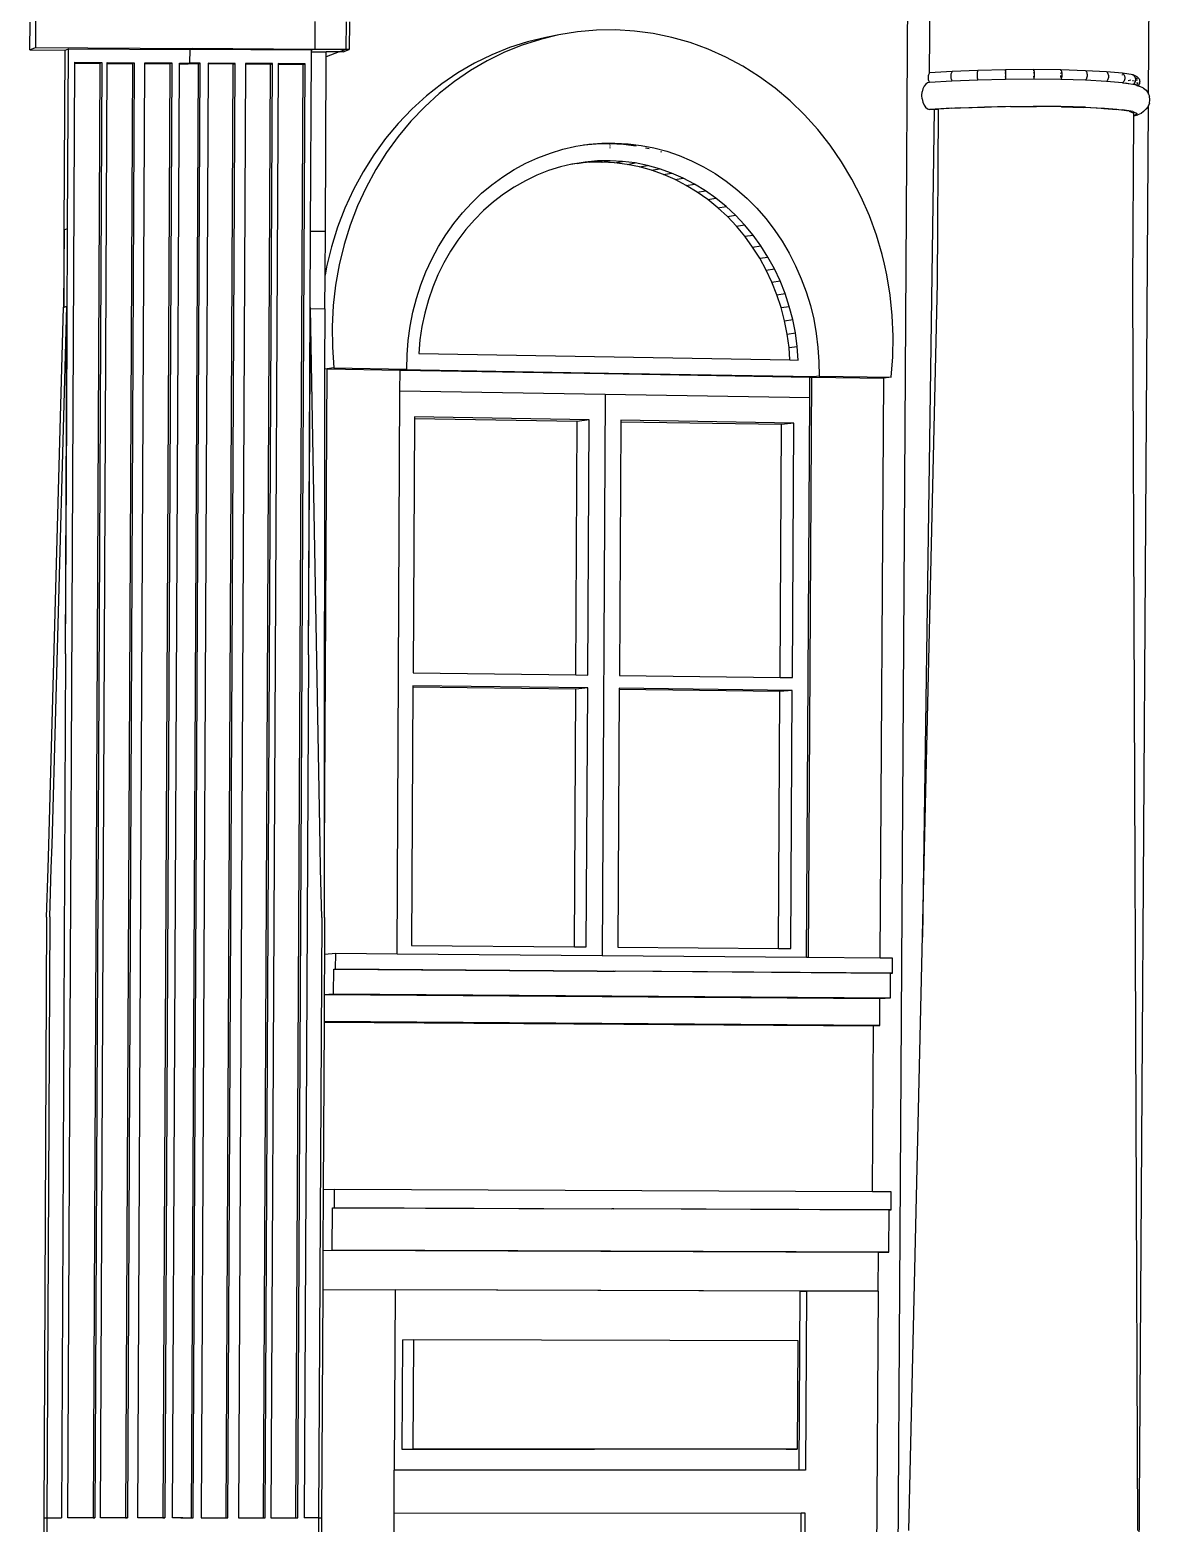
# Model space of a CAD drawing. Extents: x -106 to 80, y -44 to 65.
# Drawn here: x 34.48 to 48.5, y 6.92 to 25.62 of the extents above; entities that cross this region are included whole.
import ezdxf

# ---------------------------------------------------------------- set-up
doc = ezdxf.new("R2010")
doc.units = 0
doc.layers.get('0').update_dxf_attribs({"linetype": 'CONTINUOUS'})

msp = doc.modelspace()

# ---------------------------------------------------------------- linework, layer by layer
for p, q in [((45.478, 28.479), (45.293, -2.1)), ((48.48, 24.817), (48.501, 27.982)), ((45.74, 25.082), (45.751, 26.87)), ((34.48, 25.371), (34.482, 25.719)), ((34.55, 25.749), (34.549, 25.4)), ((38.047, 25.725), (38.045, 25.38)), ((38.438, 25.723), (38.436, 25.378)), ((38.479, 25.723), (38.477, 25.374)), ((40.708, 25.472), (40.481, 25.399)), ((40.871, 25.502), (40.643, 25.429)), ((40.939, 25.527), (40.708, 25.472)), ((41.102, 25.558), (40.871, 25.502)), ((41.102, 25.558), (40.939, 25.527)), ((41.336, 25.596), (41.102, 25.558)), ((41.573, 25.617), (41.336, 25.596)), ((41.81, 25.621), (41.573, 25.617)), ((42.047, 25.607), (41.81, 25.621)), ((42.282, 25.575), (42.047, 25.607)), ((42.516, 25.527), (42.282, 25.575)), ((42.745, 25.461), (42.516, 25.527)), ((42.971, 25.379), (42.745, 25.461)), ((34.48, 25.371), (34.549, 25.4)), ((34.48, 25.371), (34.922, 25.368)), ((34.549, 25.4), (36.514, 25.387)), ((34.911, 23.118), (34.922, 25.368)), ((34.922, 25.368), (34.962, 25.385)), ((34.952, 23.133), (34.962, 25.385)), ((34.962, 25.385), (36.484, 25.375)), ((36.483, 25.205), (36.484, 25.375)), ((36.484, 25.375), (36.514, 25.387)), ((38.005, 25.365), (36.484, 25.375)), ((38.035, 25.377), (36.514, 25.387)), ((37.993, 23.101), (38.004, 25.348)), ((38.004, 25.348), (38.005, 25.365)), ((38.004, 25.348), (38.189, 25.346)), ((38.035, 25.377), (38.005, 25.365)), ((38.045, 25.38), (38.035, 25.377)), ((38.427, 25.374), (38.035, 25.377)), ((38.045, 25.38), (38.436, 25.378)), ((38.178, 23.1), (38.189, 25.282)), ((38.189, 25.282), (38.189, 25.346)), ((38.352, 25.345), (38.189, 25.346)), ((38.352, 25.345), (38.189, 25.282)), ((38.352, 25.345), (38.427, 25.374)), ((38.402, 25.345), (38.352, 25.345)), ((38.402, 25.345), (38.477, 25.374)), ((38.436, 25.378), (38.427, 25.374)), ((38.477, 25.374), (38.427, 25.374)), ((40.26, 25.31), (40.044, 25.204)), ((40.421, 25.34), (40.205, 25.234)), ((40.481, 25.399), (40.26, 25.31)), ((40.643, 25.429), (40.421, 25.34)), ((43.19, 25.28), (42.971, 25.379)), ((43.404, 25.165), (43.19, 25.28)), ((34.956, 6.985), (35.041, 25.205)), ((35.041, 25.215), (35.379, 25.213)), ((35.041, 25.205), (35.041, 25.215)), ((35.041, 25.205), (35.356, 25.203)), ((35.356, 25.203), (35.27, 6.985)), ((35.379, 25.213), (35.293, 6.985)), ((35.356, 25.203), (35.379, 25.213)), ((35.363, 6.985), (35.449, 25.202)), ((35.449, 25.212), (35.787, 25.21)), ((35.449, 25.202), (35.449, 25.212)), ((35.449, 25.202), (35.764, 25.2)), ((35.764, 25.2), (35.677, 6.985)), ((35.787, 25.21), (35.7, 6.985)), ((35.764, 25.2), (35.787, 25.21)), ((35.83, 6.985), (35.918, 25.199)), ((35.918, 25.209), (36.256, 25.207)), ((35.918, 25.199), (35.918, 25.209)), ((35.918, 25.199), (36.232, 25.197)), ((36.232, 25.197), (36.144, 6.985)), ((36.256, 25.207), (36.168, 6.985)), ((36.232, 25.197), (36.256, 25.207)), ((36.265, 6.985), (36.353, 25.197)), ((36.353, 25.206), (36.483, 25.205)), ((36.353, 25.197), (36.353, 25.206)), ((36.353, 25.197), (36.46, 25.196)), ((36.46, 25.196), (36.483, 25.205)), ((36.589, 25.195), (36.46, 25.196)), ((36.613, 25.205), (36.483, 25.205)), ((36.501, 6.985), (36.589, 25.195)), ((36.524, 6.985), (36.613, 25.205)), ((36.589, 25.195), (36.613, 25.205)), ((36.711, 25.194), (36.622, 6.985)), ((37.049, 25.202), (36.711, 25.204)), ((36.711, 25.204), (36.711, 25.194)), ((37.025, 25.192), (36.711, 25.194)), ((36.935, 6.985), (37.025, 25.192)), ((36.959, 6.985), (37.049, 25.202)), ((37.025, 25.192), (37.049, 25.202)), ((37.179, 25.191), (37.089, 6.986)), ((37.517, 25.199), (37.179, 25.201)), ((37.179, 25.201), (37.179, 25.191)), ((37.493, 25.189), (37.179, 25.191)), ((37.402, 6.986), (37.493, 25.189)), ((37.426, 6.985), (37.517, 25.199)), ((37.493, 25.189), (37.517, 25.199)), ((37.587, 25.188), (37.496, 6.986)), ((37.925, 25.196), (37.587, 25.198)), ((37.587, 25.198), (37.587, 25.188)), ((37.9, 25.186), (37.587, 25.188)), ((37.808, 6.986), (37.9, 25.186)), ((37.833, 6.985), (37.925, 25.196)), ((37.9, 25.186), (37.925, 25.196)), ((39.835, 25.082), (39.635, 24.946)), ((39.996, 25.112), (39.795, 24.975)), ((40.044, 25.204), (39.835, 25.082)), ((40.205, 25.234), (39.996, 25.112)), ((43.61, 25.035), (43.404, 25.165)), ((45.73, 25.067), (45.727, 25.058)), ((45.735, 25.076), (45.73, 25.067)), ((45.74, 25.082), (45.735, 25.076)), ((46.022, 25.1), (45.74, 25.082)), ((46.008, 25.065), (46.007, 25.053)), ((46.01, 25.075), (46.008, 25.065)), ((46.014, 25.085), (46.01, 25.075)), ((46.018, 25.093), (46.014, 25.085)), ((46.022, 25.1), (46.018, 25.093)), ((46.345, 25.113), (46.022, 25.1)), ((46.336, 25.067), (46.335, 25.055)), ((46.337, 25.078), (46.336, 25.067)), ((46.338, 25.089), (46.337, 25.078)), ((46.34, 25.098), (46.338, 25.089)), ((46.342, 25.106), (46.34, 25.098)), ((46.345, 25.113), (46.342, 25.106)), ((46.692, 25.121), (46.345, 25.113)), ((46.345, 25.106), (46.345, 25.113)), ((46.69, 25.086), (46.689, 25.075)), ((46.689, 25.075), (46.689, 25.063)), ((46.689, 25.063), (46.689, 25.051)), ((46.691, 25.106), (46.69, 25.097)), ((46.69, 25.097), (46.69, 25.086)), ((46.692, 25.121), (46.691, 25.114)), ((46.691, 25.114), (46.691, 25.106)), ((47.045, 25.123), (46.692, 25.121)), ((46.692, 25.106), (46.692, 25.121)), ((46.692, 25.075), (46.692, 25.086)), ((47.044, 25.077), (47.044, 25.088)), ((47.385, 25.12), (47.045, 25.123)), ((47.045, 25.123), (47.046, 25.116)), ((47.045, 25.108), (47.045, 25.123)), ((47.046, 25.116), (47.047, 25.108)), ((47.047, 25.108), (47.048, 25.099)), ((47.048, 25.099), (47.049, 25.088)), ((47.049, 25.088), (47.049, 25.077)), ((47.049, 25.077), (47.049, 25.065)), ((47.049, 25.065), (47.049, 25.053)), ((47.384, 25.113), (47.385, 25.12)), ((47.384, 25.073), (47.384, 25.085)), ((47.694, 25.11), (47.385, 25.12)), ((47.385, 25.12), (47.388, 25.113)), ((47.388, 25.113), (47.391, 25.105)), ((47.391, 25.105), (47.393, 25.095)), ((47.393, 25.095), (47.395, 25.085)), ((47.395, 25.085), (47.396, 25.073)), ((47.396, 25.073), (47.396, 25.061)), ((47.956, 25.096), (47.694, 25.11)), ((47.694, 25.11), (47.699, 25.104)), ((47.699, 25.104), (47.703, 25.096)), ((47.703, 25.096), (47.707, 25.086)), ((47.707, 25.086), (47.709, 25.075)), ((47.709, 25.075), (47.711, 25.064)), ((47.711, 25.064), (47.711, 25.052)), ((48.157, 25.078), (47.956, 25.096)), ((47.956, 25.096), (47.962, 25.09)), ((47.962, 25.09), (47.968, 25.081)), ((47.968, 25.081), (47.973, 25.072)), ((47.973, 25.072), (47.976, 25.061)), ((48.287, 25.056), (48.157, 25.078)), ((48.157, 25.078), (48.165, 25.071)), ((48.157, 25.055), (48.157, 25.064)), ((48.165, 25.071), (48.171, 25.063)), ((48.171, 25.063), (48.177, 25.053)), ((39.635, 24.946), (39.443, 24.794)), ((39.795, 24.975), (39.603, 24.823)), ((43.807, 24.89), (43.61, 25.035)), ((43.995, 24.731), (43.807, 24.89)), ((45.657, 24.884), (45.647, 24.844)), ((45.672, 24.918), (45.657, 24.884)), ((45.692, 24.943), (45.672, 24.918)), ((45.715, 24.958), (45.692, 24.943)), ((45.74, 24.962), (45.715, 24.958)), ((45.722, 25.036), (45.721, 25.024)), ((45.721, 25.024), (45.722, 25.012)), ((45.724, 25.047), (45.722, 25.036)), ((45.722, 25.012), (45.723, 25)), ((45.723, 25), (45.726, 24.989)), ((45.727, 25.058), (45.724, 25.047)), ((45.726, 24.989), (45.73, 24.979)), ((45.73, 24.979), (45.734, 24.97)), ((45.734, 24.97), (45.74, 24.962)), ((46.021, 24.979), (45.74, 24.962)), ((46.007, 25.053), (46.006, 25.041)), ((46.006, 25.041), (46.006, 25.029)), ((46.006, 25.029), (46.008, 25.018)), ((46.008, 25.018), (46.01, 25.007)), ((46.01, 25.007), (46.013, 24.996)), ((46.013, 24.996), (46.017, 24.987)), ((46.017, 24.987), (46.021, 24.979)), ((46.344, 24.992), (46.021, 24.979)), ((46.335, 25.055), (46.336, 25.043)), ((46.336, 25.043), (46.336, 25.031)), ((46.336, 25.031), (46.338, 25.02)), ((46.338, 25.02), (46.339, 25.009)), ((46.339, 25.009), (46.342, 25)), ((46.342, 25), (46.344, 24.992)), ((46.691, 25), (46.344, 24.992)), ((46.689, 25.051), (46.689, 25.039)), ((46.689, 25.039), (46.69, 25.028)), ((46.69, 25.028), (46.69, 25.017)), ((46.69, 25.017), (46.691, 25.008)), ((46.691, 25.028), (46.691, 25.039)), ((46.691, 25), (46.691, 25.008)), ((46.691, 25.008), (46.691, 25)), ((47.044, 25.002), (46.691, 25)), ((47.044, 25.03), (47.044, 25.041)), ((47.044, 25.002), (47.044, 25.01)), ((47.045, 25.01), (47.044, 25.002)), ((47.384, 24.999), (47.044, 25.002)), ((47.047, 25.02), (47.045, 25.01)), ((47.048, 25.03), (47.047, 25.02)), ((47.049, 25.053), (47.048, 25.041)), ((47.048, 25.041), (47.048, 25.03)), ((47.384, 25.026), (47.384, 25.05)), ((47.384, 24.999), (47.384, 25.007)), ((47.387, 25.007), (47.384, 24.999)), ((47.693, 24.99), (47.384, 24.999)), ((47.39, 25.016), (47.387, 25.007)), ((47.393, 25.026), (47.39, 25.016)), ((47.394, 25.038), (47.393, 25.026)), ((47.396, 25.049), (47.394, 25.038)), ((47.396, 25.061), (47.396, 25.049)), ((47.698, 24.998), (47.693, 24.99)), ((47.955, 24.976), (47.693, 24.99)), ((47.703, 25.007), (47.698, 24.998)), ((47.706, 25.017), (47.703, 25.007)), ((47.709, 25.028), (47.706, 25.017)), ((47.711, 25.04), (47.709, 25.028)), ((47.711, 25.052), (47.711, 25.04)), ((47.962, 24.984), (47.955, 24.976)), ((48.156, 24.957), (47.955, 24.976)), ((47.967, 24.993), (47.962, 24.984)), ((47.972, 25.003), (47.967, 24.993)), ((47.976, 25.014), (47.972, 25.003)), ((47.976, 25.061), (47.978, 25.05)), ((47.978, 25.026), (47.976, 25.014)), ((47.978, 25.05), (47.979, 25.038)), ((47.979, 25.038), (47.978, 25.026)), ((48.164, 24.965), (48.156, 24.957)), ((48.156, 24.957), (48.192, 24.953)), ((48.171, 24.974), (48.164, 24.965)), ((48.176, 24.984), (48.171, 24.974)), ((48.181, 24.995), (48.176, 24.984)), ((48.177, 25.053), (48.181, 25.042)), ((48.181, 25.042), (48.183, 25.031)), ((48.183, 25.007), (48.181, 24.995)), ((48.183, 25.031), (48.184, 25.019)), ((48.184, 25.019), (48.183, 25.007)), ((48.206, 24.951), (48.192, 24.953)), ((48.206, 24.958), (48.206, 24.951)), ((48.231, 24.947), (48.206, 24.951)), ((48.227, 24.988), (48.258, 24.995)), ((48.228, 24.954), (48.231, 24.947)), ((48.286, 24.938), (48.231, 24.947)), ((48.286, 24.938), (48.286, 24.945)), ((48.288, 24.937), (48.286, 24.938)), ((48.287, 25.056), (48.296, 25.049)), ((48.287, 25.051), (48.287, 25.056)), ((48.34, 25.032), (48.287, 25.056)), ((48.287, 24.978), (48.287, 24.99)), ((48.295, 24.943), (48.288, 24.937)), ((48.311, 24.934), (48.288, 24.937)), ((48.302, 24.952), (48.295, 24.943)), ((48.296, 25.049), (48.303, 25.041)), ((48.309, 24.962), (48.302, 24.952)), ((48.303, 25.041), (48.309, 25.031)), ((48.309, 25.031), (48.313, 25.02)), ((48.312, 24.97), (48.309, 24.962)), ((48.311, 24.934), (48.311, 24.948)), ((48.326, 24.931), (48.311, 24.934)), ((48.312, 24.973), (48.312, 24.986)), ((48.313, 24.973), (48.312, 24.97)), ((48.312, 24.961), (48.312, 24.97)), ((48.313, 25.02), (48.316, 25.009)), ((48.316, 24.985), (48.313, 24.973)), ((48.316, 25.009), (48.316, 25.003)), ((48.316, 25.003), (48.321, 25)), ((48.316, 25.003), (48.317, 24.997)), ((48.317, 24.997), (48.316, 24.985)), ((48.321, 25), (48.327, 24.992)), ((48.322, 25.016), (48.328, 25.022)), ((48.326, 24.931), (48.339, 24.926)), ((48.334, 25.027), (48.34, 25.032)), ((48.339, 25.024), (48.34, 25.032)), ((48.339, 25.008), (48.339, 25.017)), ((48.339, 24.987), (48.339, 24.998)), ((48.339, 24.948), (48.339, 24.961)), ((48.339, 24.926), (48.339, 24.936)), ((48.341, 24.935), (48.339, 24.926)), ((48.339, 24.926), (48.339, 24.926)), ((48.339, 24.926), (48.339, 24.926)), ((48.339, 24.926), (48.339, 24.926)), ((48.339, 24.926), (48.349, 24.921)), ((48.34, 25.032), (48.348, 25.025)), ((48.341, 24.961), (48.341, 24.959)), ((48.341, 24.959), (48.342, 24.947)), ((48.348, 25.025), (48.356, 25.016)), ((48.355, 24.928), (48.349, 24.921)), ((48.349, 24.921), (48.363, 24.915)), ((48.362, 24.938), (48.355, 24.928)), ((48.356, 25.016), (48.362, 25.007)), ((48.362, 25.007), (48.367, 24.996)), ((48.366, 24.949), (48.362, 24.938)), ((48.418, 24.89), (48.363, 24.915)), ((48.369, 24.961), (48.366, 24.949)), ((48.367, 24.996), (48.369, 24.984)), ((48.369, 24.984), (48.37, 24.972)), ((48.37, 24.972), (48.369, 24.961)), ((48.418, 24.89), (48.451, 24.864)), ((39.443, 24.794), (39.262, 24.629)), ((39.603, 24.823), (39.422, 24.658)), ((44.173, 24.559), (43.995, 24.731)), ((45.644, 24.801), (45.647, 24.844)), ((45.647, 24.757), (45.644, 24.801)), ((45.647, 24.757), (45.656, 24.716)), ((45.656, 24.716), (45.671, 24.679)), ((48.451, 24.864), (48.476, 24.83)), ((48.476, 24.83), (48.48, 24.817)), ((48.491, 24.702), (48.479, 24.673)), ((48.48, 24.817), (48.491, 24.789)), ((48.496, 24.746), (48.491, 24.789)), ((48.491, 24.702), (48.496, 24.746)), ((39.262, 24.629), (39.091, 24.45)), ((39.422, 24.658), (39.25, 24.479)), ((44.34, 24.374), (44.173, 24.559)), ((45.797, 24.622), (45.651, 14.256)), ((45.671, 24.679), (45.69, 24.651)), ((45.69, 24.651), (45.713, 24.632)), ((45.713, 24.632), (45.738, 24.624)), ((46.019, 24.642), (45.738, 24.624)), ((45.853, 24.62), (45.738, 24.624)), ((45.84, 22.45), (45.853, 24.62)), ((46.125, 24.643), (45.853, 24.628)), ((45.853, 24.62), (45.853, 24.628)), ((46.019, 24.642), (46.342, 24.654)), ((46.125, 24.643), (46.429, 24.654)), ((46.342, 24.654), (46.689, 24.662)), ((46.752, 24.66), (46.429, 24.654)), ((46.689, 24.662), (47.042, 24.664)), ((46.752, 24.66), (47.077, 24.661)), ((47.382, 24.661), (47.042, 24.664)), ((47.388, 24.658), (47.077, 24.661)), ((47.691, 24.652), (47.382, 24.661)), ((47.39, 24.658), (47.388, 24.658)), ((47.39, 24.658), (47.672, 24.65)), ((47.673, 24.65), (47.672, 24.65)), ((47.675, 24.65), (47.673, 24.65)), ((47.918, 24.637), (47.675, 24.65)), ((47.691, 24.652), (47.953, 24.638)), ((47.922, 24.637), (47.918, 24.637)), ((47.931, 24.636), (47.922, 24.637)), ((47.922, 24.637), (48.083, 24.623)), ((48.083, 24.623), (47.931, 24.636)), ((47.953, 24.638), (48.154, 24.62)), ((48.083, 24.623), (48.084, 24.623)), ((48.109, 24.621), (48.084, 24.623)), ((48.109, 24.621), (48.109, 24.621)), ((48.237, 24.601), (48.109, 24.621)), ((48.284, 24.599), (48.154, 24.62)), ((48.237, 24.601), (48.297, 24.58)), ((48.283, 22.408), (48.297, 24.545)), ((48.284, 24.599), (48.337, 24.575)), ((48.297, 24.548), (48.297, 24.58)), ((48.297, 24.545), (48.349, 24.557)), ((48.297, 24.548), (48.309, 24.551)), ((48.297, 24.545), (48.297, 24.548)), ((48.309, 24.551), (48.337, 24.575)), ((48.311, -1.457), (48.479, 24.673)), ((48.387, 24.573), (48.349, 24.557)), ((48.419, 24.6), (48.387, 24.573)), ((48.419, 24.6), (48.449, 24.626)), ((48.475, 24.661), (48.449, 24.626)), ((48.479, 24.673), (48.475, 24.661)), ((39.091, 24.45), (38.931, 24.259)), ((39.25, 24.479), (39.091, 24.287)), ((44.496, 24.178), (44.34, 24.374)), ((38.931, 24.259), (38.784, 24.057)), ((39.091, 24.287), (38.944, 24.085)), ((40.994, 24.079), (41.152, 24.126)), ((41.152, 24.126), (41.298, 24.16)), ((41.298, 24.16), (41.312, 24.163)), ((41.312, 24.163), (41.474, 24.188)), ((41.568, 24.191), (41.408, 24.177)), ((41.474, 24.188), (41.638, 24.202)), ((41.739, 24.193), (41.568, 24.191)), ((41.638, 24.202), (41.802, 24.204)), ((41.739, 24.192), (41.743, 24.193)), ((41.739, 24.188), (41.743, 24.187)), ((41.743, 24.17), (41.739, 24.171)), ((41.743, 24.155), (41.739, 24.155)), ((41.743, 24.145), (41.739, 24.146)), ((41.739, 24.145), (41.743, 24.145)), ((41.909, 24.184), (41.743, 24.193)), ((41.802, 24.204), (41.966, 24.195)), ((42.07, 24.163), (41.909, 24.184)), ((41.966, 24.195), (42.129, 24.175)), ((42.129, 24.175), (42.291, 24.143)), ((42.231, 24.131), (42.187, 24.14)), ((42.291, 24.143), (42.45, 24.1)), ((44.639, 23.97), (44.496, 24.178)), ((38.784, 24.057), (38.65, 23.844)), ((38.944, 24.085), (38.809, 23.871)), ((40.541, 23.872), (40.688, 23.951)), ((40.688, 23.951), (40.839, 24.02)), ((40.839, 24.02), (40.994, 24.079)), ((41.329, 23.949), (41.264, 23.939)), ((41.275, 23.941), (41.264, 23.939)), ((41.43, 23.966), (41.275, 23.941)), ((41.329, 23.949), (41.43, 23.966)), ((41.485, 23.963), (41.329, 23.949)), ((41.586, 23.98), (41.43, 23.966)), ((41.485, 23.963), (41.586, 23.98)), ((41.637, 23.965), (41.485, 23.963)), ((41.738, 23.982), (41.586, 23.98)), ((41.642, 23.966), (41.637, 23.965)), ((41.637, 23.965), (41.642, 23.966)), ((41.642, 23.966), (41.742, 23.983)), ((41.642, 23.966), (41.738, 23.982)), ((41.642, 23.966), (41.642, 23.966)), ((41.798, 23.957), (41.642, 23.966)), ((41.899, 23.974), (41.742, 23.983)), ((41.798, 23.957), (41.899, 23.974)), ((41.954, 23.937), (41.798, 23.957)), ((42.055, 23.954), (41.899, 23.974)), ((41.954, 23.937), (42.055, 23.954)), ((42.209, 23.923), (42.055, 23.954)), ((42.388, 24.089), (42.375, 24.093)), ((42.45, 24.1), (42.607, 24.046)), ((42.607, 24.046), (42.761, 23.982)), ((42.761, 23.982), (42.91, 23.907)), ((44.769, 23.753), (44.639, 23.97)), ((38.65, 23.844), (38.53, 23.621)), ((38.809, 23.871), (38.689, 23.648)), ((40.263, 23.682), (40.4, 23.782)), ((40.4, 23.782), (40.541, 23.872)), ((40.824, 23.8), (40.681, 23.732)), ((40.971, 23.858), (40.824, 23.8)), ((41.122, 23.905), (40.971, 23.858)), ((41.264, 23.939), (41.122, 23.905)), ((42.108, 23.906), (41.954, 23.937)), ((42.108, 23.906), (42.209, 23.923)), ((42.26, 23.864), (42.108, 23.906)), ((42.361, 23.88), (42.209, 23.923)), ((42.26, 23.864), (42.361, 23.88)), ((42.409, 23.811), (42.26, 23.864)), ((42.51, 23.827), (42.361, 23.88)), ((42.409, 23.811), (42.51, 23.827)), ((42.555, 23.747), (42.409, 23.811)), ((42.656, 23.764), (42.51, 23.827)), ((42.555, 23.747), (42.656, 23.764)), ((42.798, 23.69), (42.656, 23.764)), ((42.91, 23.907), (43.055, 23.822)), ((43.055, 23.822), (43.195, 23.727)), ((44.885, 23.527), (44.769, 23.753)), ((38.53, 23.621), (38.423, 23.39)), ((38.689, 23.648), (38.582, 23.416)), ((40.01, 23.456), (40.134, 23.574)), ((40.134, 23.574), (40.263, 23.682)), ((40.542, 23.653), (40.409, 23.565)), ((40.681, 23.732), (40.542, 23.653)), ((42.696, 23.673), (42.555, 23.747)), ((42.696, 23.673), (42.798, 23.69)), ((42.833, 23.59), (42.696, 23.673)), ((42.935, 23.606), (42.798, 23.69)), ((42.833, 23.59), (42.935, 23.606)), ((42.965, 23.496), (42.833, 23.59)), ((43.067, 23.513), (42.935, 23.606)), ((43.195, 23.727), (43.329, 23.622)), ((43.329, 23.622), (43.456, 23.509)), ((38.423, 23.39), (38.332, 23.151)), ((38.582, 23.416), (38.49, 23.177)), ((39.894, 23.33), (40.01, 23.456)), ((40.281, 23.467), (40.159, 23.359)), ((40.409, 23.565), (40.281, 23.467)), ((42.965, 23.496), (43.067, 23.513)), ((43.091, 23.394), (42.965, 23.496)), ((43.193, 23.41), (43.067, 23.513)), ((43.091, 23.394), (43.193, 23.41)), ((43.21, 23.283), (43.091, 23.394)), ((43.312, 23.299), (43.193, 23.41)), ((43.456, 23.509), (43.577, 23.387)), ((43.577, 23.387), (43.691, 23.257)), ((44.987, 23.293), (44.885, 23.527)), ((39.685, 23.054), (39.786, 23.196)), ((39.786, 23.196), (39.894, 23.33)), ((40.044, 23.244), (39.936, 23.12)), ((40.159, 23.359), (40.044, 23.244)), ((43.21, 23.283), (43.312, 23.299)), ((43.323, 23.163), (43.21, 23.283)), ((43.425, 23.179), (43.312, 23.299)), ((43.691, 23.257), (43.797, 23.119)), ((45.075, 23.052), (44.987, 23.293)), ((34.907, 23.118), (34.902, 22.147)), ((34.907, 22.148), (34.911, 23.118)), ((34.911, 23.118), (34.952, 23.133)), ((34.941, 20.778), (34.952, 23.133)), ((37.988, 22.143), (37.993, 23.101)), ((37.993, 23.101), (38.178, 23.1)), ((38.175, 22.549), (38.178, 23.1)), ((38.332, 23.151), (38.255, 22.905)), ((38.49, 23.177), (38.414, 22.931)), ((39.594, 22.906), (39.685, 23.054)), ((39.936, 23.12), (39.836, 22.988)), ((43.323, 23.163), (43.425, 23.179)), ((43.428, 23.036), (43.323, 23.163)), ((43.531, 23.052), (43.425, 23.179)), ((43.428, 23.036), (43.531, 23.052)), ((43.526, 22.901), (43.428, 23.036)), ((43.628, 22.917), (43.531, 23.052)), ((43.797, 23.119), (43.894, 22.975)), ((45.148, 22.806), (45.075, 23.052)), ((38.255, 22.905), (38.194, 22.655)), ((38.414, 22.931), (38.352, 22.68)), ((39.511, 22.751), (39.594, 22.906)), ((39.745, 22.85), (39.662, 22.705)), ((39.836, 22.988), (39.745, 22.85)), ((43.526, 22.901), (43.628, 22.917)), ((43.615, 22.76), (43.526, 22.901)), ((43.717, 22.776), (43.628, 22.917)), ((43.894, 22.975), (43.984, 22.824)), ((43.984, 22.824), (44.064, 22.667)), ((38.194, 22.655), (38.175, 22.549)), ((38.352, 22.68), (38.307, 22.425)), ((39.437, 22.591), (39.511, 22.751)), ((39.662, 22.705), (39.587, 22.554)), ((43.615, 22.76), (43.717, 22.776)), ((43.696, 22.613), (43.615, 22.76)), ((43.798, 22.629), (43.717, 22.776)), ((44.064, 22.667), (44.135, 22.505)), ((45.176, 22.685), (45.148, 22.806)), ((45.206, 22.555), (45.176, 22.685)), ((38.173, 22.129), (38.175, 22.549)), ((39.373, 22.426), (39.437, 22.591)), ((39.587, 22.554), (39.523, 22.399)), ((43.696, 22.613), (43.798, 22.629)), ((43.767, 22.461), (43.696, 22.613)), ((43.767, 22.461), (43.87, 22.476)), ((43.83, 22.304), (43.767, 22.461)), ((43.87, 22.476), (43.798, 22.629)), ((43.932, 22.319), (43.87, 22.476)), ((44.135, 22.505), (44.197, 22.339)), ((45.248, 22.3), (45.206, 22.555)), ((45.48, 6.825), (45.84, 22.45)), ((38.307, 22.425), (38.277, 22.167)), ((39.274, 22.084), (39.318, 22.257)), ((39.318, 22.257), (39.373, 22.426)), ((39.523, 22.399), (39.467, 22.238)), ((43.83, 22.304), (43.932, 22.319)), ((43.882, 22.143), (43.83, 22.304)), ((43.985, 22.158), (43.932, 22.319)), ((44.197, 22.339), (44.249, 22.169)), ((45.274, 22.043), (45.248, 22.3)), ((48.349, 6.827), (48.283, 22.408)), ((34.717, 15.409), (34.902, 22.147)), ((34.757, 15.416), (34.943, 22.161)), ((34.902, 22.147), (34.907, 22.148)), ((34.907, 22.148), (34.943, 22.161)), ((34.938, 20.777), (34.943, 22.161)), ((37.966, 17.793), (37.993, 22.144)), ((37.966, 17.793), (37.988, 22.143)), ((37.988, 22.143), (37.993, 22.144)), ((37.993, 22.13), (37.993, 22.144)), ((37.993, 22.13), (38.173, 22.129)), ((38.112, 15.407), (37.993, 22.13)), ((38.173, 21.371), (38.174, 22.129)), ((38.173, 22.129), (38.174, 22.129)), ((38.277, 22.167), (38.264, 21.907)), ((39.239, 21.909), (39.274, 22.084)), ((39.422, 22.075), (39.387, 21.908)), ((39.467, 22.238), (39.422, 22.075)), ((43.882, 22.143), (43.985, 22.158)), ((43.926, 21.978), (43.882, 22.143)), ((44.028, 21.993), (43.985, 22.158)), ((44.249, 22.169), (44.291, 21.996)), ((38.264, 21.907), (38.266, 21.647)), ((39.215, 21.731), (39.239, 21.909)), ((39.387, 21.908), (39.361, 21.738)), ((43.926, 21.978), (44.028, 21.993)), ((43.959, 21.811), (43.926, 21.978)), ((44.061, 21.826), (44.028, 21.993)), ((44.291, 21.996), (44.323, 21.82)), ((45.284, 21.785), (45.274, 22.043)), ((39.202, 21.552), (39.215, 21.731)), ((39.361, 21.738), (39.346, 21.567)), ((43.959, 21.811), (44.061, 21.826)), ((43.982, 21.642), (43.959, 21.811)), ((44.084, 21.657), (44.061, 21.826)), ((44.323, 21.82), (44.344, 21.642)), ((45.279, 21.527), (45.284, 21.785)), ((38.266, 21.647), (38.285, 21.387)), ((39.199, 21.372), (39.202, 21.552)), ((39.346, 21.567), (43.993, 21.488)), ((43.982, 21.642), (44.084, 21.657)), ((43.993, 21.488), (43.982, 21.642)), ((44.097, 21.486), (44.084, 21.657)), ((44.344, 21.642), (44.356, 21.464)), ((45.258, 21.27), (45.279, 21.527)), ((38.169, 15.308), (38.2, 21.375)), ((38.169, 15.308), (38.173, 21.371)), ((38.2, 21.375), (38.173, 21.371)), ((38.285, 21.387), (38.2, 21.375)), ((38.2, 21.375), (39.113, 21.359)), ((38.285, 21.387), (39.199, 21.372)), ((39.112, 21.097), (39.113, 21.355)), ((39.113, 21.359), (39.137, 21.363)), ((39.113, 21.355), (39.113, 21.359)), ((41.673, 21.312), (39.113, 21.355)), ((39.199, 21.372), (39.137, 21.363)), ((41.723, 21.319), (39.137, 21.363)), ((43.993, 21.488), (44.097, 21.486)), ((44.356, 21.464), (44.357, 21.285)), ((41.673, 21.312), (41.723, 21.319)), ((44.241, 21.269), (41.673, 21.312)), ((44.292, 21.276), (41.723, 21.319)), ((44.224, 14.003), (44.267, 21.261)), ((44.24, 21.013), (44.241, 21.261)), ((44.241, 21.269), (44.267, 21.273)), ((44.241, 21.261), (44.241, 21.269)), ((44.267, 21.273), (44.292, 21.276)), ((44.267, 21.273), (45.167, 21.258)), ((44.267, 21.261), (44.267, 21.273)), ((44.357, 21.285), (44.292, 21.276)), ((44.357, 21.285), (45.258, 21.27)), ((45.123, 13.996), (45.167, 21.258)), ((45.258, 21.27), (45.167, 21.258)), ((45.167, 21.258), (45.167, 21.258)), ((39.075, 14.044), (39.112, 21.097)), ((41.68, 21.055), (39.112, 21.097)), ((41.68, 21.055), (41.641, 14.024)), ((44.24, 21.013), (41.68, 21.055)), ((44.198, 14.003), (44.24, 21.013)), ((34.927, 17.805), (34.941, 20.778)), ((34.927, 17.805), (34.938, 20.777)), ((34.938, 20.777), (34.941, 20.778)), ((41.481, 20.738), (39.293, 20.774)), ((39.293, 20.774), (39.293, 20.751)), ((39.293, 20.751), (39.276, 17.567)), ((41.331, 20.718), (39.293, 20.751)), ((41.313, 17.543), (41.331, 20.718)), ((41.481, 20.738), (41.331, 20.718)), ((41.463, 17.541), (41.481, 20.738)), ((41.876, 20.709), (41.858, 17.536)), ((44.041, 20.697), (41.876, 20.732)), ((41.876, 20.732), (41.876, 20.709)), ((43.888, 20.677), (41.876, 20.709)), ((43.869, 17.511), (43.888, 20.677)), ((44.041, 20.697), (43.888, 20.677)), ((44.023, 17.509), (44.041, 20.697)), ((34.927, 17.805), (34.877, 6.985)), ((37.966, 17.793), (37.911, 6.985)), ((41.462, 17.38), (39.275, 17.406)), ((39.275, 17.406), (39.275, 17.389)), ((39.276, 17.567), (41.313, 17.543)), ((41.313, 17.543), (41.463, 17.541)), ((41.858, 17.536), (43.869, 17.511)), ((43.869, 17.511), (44.023, 17.509)), ((39.275, 17.389), (39.258, 14.153)), ((41.312, 17.365), (39.275, 17.389)), ((41.295, 14.137), (41.312, 17.365)), ((41.462, 17.38), (41.312, 17.365)), ((41.444, 14.135), (41.462, 17.38)), ((41.857, 17.358), (41.839, 14.132)), ((44.022, 17.349), (41.857, 17.375)), ((41.857, 17.375), (41.857, 17.358)), ((43.868, 17.334), (41.857, 17.358)), ((43.849, 14.116), (43.868, 17.334)), ((44.022, 17.349), (43.868, 17.334)), ((44.003, 14.115), (44.022, 17.349)), ((34.708, 15.116), (34.717, 15.409)), ((34.748, 15.123), (34.757, 15.416)), ((38.118, 15.114), (38.112, 15.407)), ((38.169, 14.504), (38.169, 15.308)), ((34.689, 14.508), (34.708, 15.116)), ((34.729, 14.514), (34.748, 15.123)), ((38.132, 14.505), (38.118, 15.114)), ((34.689, 14.508), (34.654, 6.985)), ((34.729, 14.514), (34.694, 6.985)), ((38.132, 14.505), (38.094, 6.986)), ((38.169, 14.504), (38.166, 14.041)), ((38.166, 14.041), (38.164, 13.54)), ((38.308, 14.051), (38.166, 14.041)), ((38.307, 13.859), (38.308, 14.051)), ((39.075, 14.044), (38.308, 14.051)), ((41.641, 14.024), (39.075, 14.044)), ((39.258, 14.153), (41.295, 14.137)), ((41.295, 14.137), (41.444, 14.135)), ((41.839, 14.132), (43.849, 14.116)), ((43.849, 14.116), (44.003, 14.115)), ((38.281, 13.548), (38.283, 13.857)), ((38.283, 13.857), (38.307, 13.859)), ((38.283, 13.857), (41.581, 13.832)), ((38.307, 13.859), (41.581, 13.834)), ((44.198, 14.003), (41.641, 14.024)), ((44.224, 14.003), (44.198, 14.003)), ((45.123, 13.996), (44.224, 14.003)), ((45.278, 13.995), (45.123, 13.996)), ((45.123, 13.996), (45.123, 13.996)), ((45.277, 13.805), (45.278, 13.995)), ((41.581, 13.832), (41.581, 13.834)), ((41.581, 13.834), (41.807, 13.832)), ((41.581, 13.832), (41.782, 13.83)), ((41.782, 13.83), (41.807, 13.832)), ((45.251, 13.803), (41.782, 13.83)), ((45.277, 13.805), (41.807, 13.832)), ((45.25, 13.496), (45.251, 13.803)), ((45.251, 13.803), (45.277, 13.805)), ((38.164, 13.54), (38.162, 13.2)), ((38.164, 13.54), (38.281, 13.548)), ((38.164, 13.54), (45.12, 13.489)), ((38.164, 13.54), (38.164, 13.54)), ((38.281, 13.548), (45.25, 13.496)), ((45.118, 13.152), (45.12, 13.489)), ((45.12, 13.489), (45.25, 13.496)), ((45.12, 13.489), (45.12, 13.489)), ((38.162, 13.195), (38.151, 11.092)), ((45.118, 13.152), (38.162, 13.2)), ((38.162, 13.2), (38.162, 13.195)), ((38.162, 13.195), (45.04, 13.147)), ((45.028, 11.068), (45.04, 13.147)), ((45.04, 13.147), (45.118, 13.152)), ((38.151, 11.092), (38.148, 10.335)), ((38.293, 11.098), (38.151, 11.092)), ((38.292, 10.87), (38.293, 11.098)), ((45.028, 11.068), (38.293, 11.098)), ((45.106, 11.068), (45.028, 11.068)), ((45.261, 11.067), (45.106, 11.068)), ((45.259, 10.841), (45.261, 11.067)), ((38.265, 10.338), (38.268, 10.869)), ((38.268, 10.869), (38.292, 10.87)), ((38.268, 10.869), (41.765, 10.855)), ((38.292, 10.87), (41.79, 10.855)), ((41.79, 10.855), (41.765, 10.855)), ((45.234, 10.84), (41.765, 10.855)), ((45.259, 10.841), (41.79, 10.855)), ((45.23, 10.314), (45.234, 10.84)), ((45.234, 10.84), (45.259, 10.841)), ((38.148, 10.335), (38.145, 9.844)), ((38.148, 10.335), (38.265, 10.338)), ((45.101, 10.31), (38.148, 10.335)), ((38.148, 10.335), (38.148, 10.335)), ((45.23, 10.314), (38.265, 10.338)), ((45.098, 9.823), (45.101, 10.31)), ((45.101, 10.31), (45.23, 10.314)), ((45.101, 10.31), (45.101, 10.31)), ((38.145, 9.844), (38.131, 6.986)), ((38.145, 9.844), (39.053, 9.841)), ((39.053, 9.839), (39.041, 7.581)), ((44.199, 9.826), (39.053, 9.841)), ((39.053, 9.841), (39.053, 9.839)), ((44.122, 9.824), (39.053, 9.839)), ((44.109, 7.58), (44.122, 9.824)), ((44.122, 9.824), (44.199, 9.826)), ((44.199, 9.826), (44.186, 7.58)), ((45.098, 9.823), (44.199, 9.826)), ((45.098, 9.823), (45.018, -3.442)), ((39.145, 9.215), (39.137, 7.846)), ((39.145, 9.215), (39.28, 9.218)), ((39.28, 9.218), (39.272, 7.846)), ((39.28, 9.218), (44.093, 9.207)), ((44.093, 9.207), (44.085, 7.844)), ((39.137, 7.846), (39.272, 7.846)), ((39.137, 7.846), (41.548, 7.844)), ((41.548, 7.845), (39.272, 7.846)), ((41.548, 7.844), (41.548, 7.845)), ((43.944, 7.844), (41.548, 7.845)), ((43.944, 7.843), (41.548, 7.844)), ((43.944, 7.843), (44.085, 7.844)), ((43.944, 7.844), (43.944, 7.843)), ((44.085, 7.844), (43.944, 7.844)), ((39.038, 7.04), (39.041, 7.581)), ((44.109, 7.58), (39.041, 7.581)), ((44.186, 7.58), (44.109, 7.58)), ((34.654, 6.985), (34.614, -1.604)), ((34.654, 6.985), (34.694, 6.985)), ((34.694, 6.985), (34.654, -1.613)), ((34.694, 6.985), (34.877, 6.985)), ((35.27, 6.985), (34.956, 6.985)), ((35.293, 6.985), (34.956, 6.985)), ((34.956, 6.985), (34.956, 6.985)), ((35.27, 6.985), (35.293, 6.985)), ((35.7, 6.985), (35.363, 6.985)), ((35.677, 6.985), (35.363, 6.985)), ((35.363, 6.985), (35.363, 6.985)), ((35.677, 6.985), (35.7, 6.985)), ((36.144, 6.985), (35.83, 6.985)), ((36.168, 6.985), (35.83, 6.985)), ((35.83, 6.985), (35.83, 6.985)), ((36.144, 6.985), (36.168, 6.985)), ((36.371, 6.985), (36.265, 6.985)), ((36.395, 6.985), (36.265, 6.985)), ((36.265, 6.985), (36.265, 6.985)), ((36.353, 6.985), (36.353, 6.985)), ((36.371, 6.985), (36.395, 6.985)), ((36.371, 6.985), (36.501, 6.985)), ((36.395, 6.985), (36.524, 6.985)), ((36.501, 6.985), (36.524, 6.985)), ((36.622, 6.985), (36.935, 6.985)), ((36.622, 6.985), (36.959, 6.985)), ((36.622, 6.985), (36.622, 6.985)), ((36.935, 6.985), (36.959, 6.985)), ((37.089, 6.986), (37.402, 6.986)), ((37.089, 6.986), (37.089, 6.985)), ((37.089, 6.985), (37.426, 6.985)), ((37.402, 6.986), (37.426, 6.985)), ((37.496, 6.986), (37.808, 6.986)), ((37.496, 6.986), (37.496, 6.985)), ((37.496, 6.985), (37.833, 6.985)), ((37.808, 6.986), (37.833, 6.985)), ((38.094, 6.985), (37.911, 6.985)), ((38.094, 6.985), (38.05, -1.6)), ((38.131, 6.986), (38.087, -1.568)), ((38.094, 6.986), (38.131, 6.986)), ((38.094, 6.986), (38.094, 6.985)), ((39.025, 4.567), (39.038, 7.04)), ((44.132, 7.042), (39.038, 7.04)), ((44.117, 4.585), (44.132, 7.042)), ((44.121, -3.463), (44.183, 7.042)), ((44.183, 7.042), (44.132, 7.042))]:
    msp.add_line(p, q)

doc.saveas('drawing.dxf')
